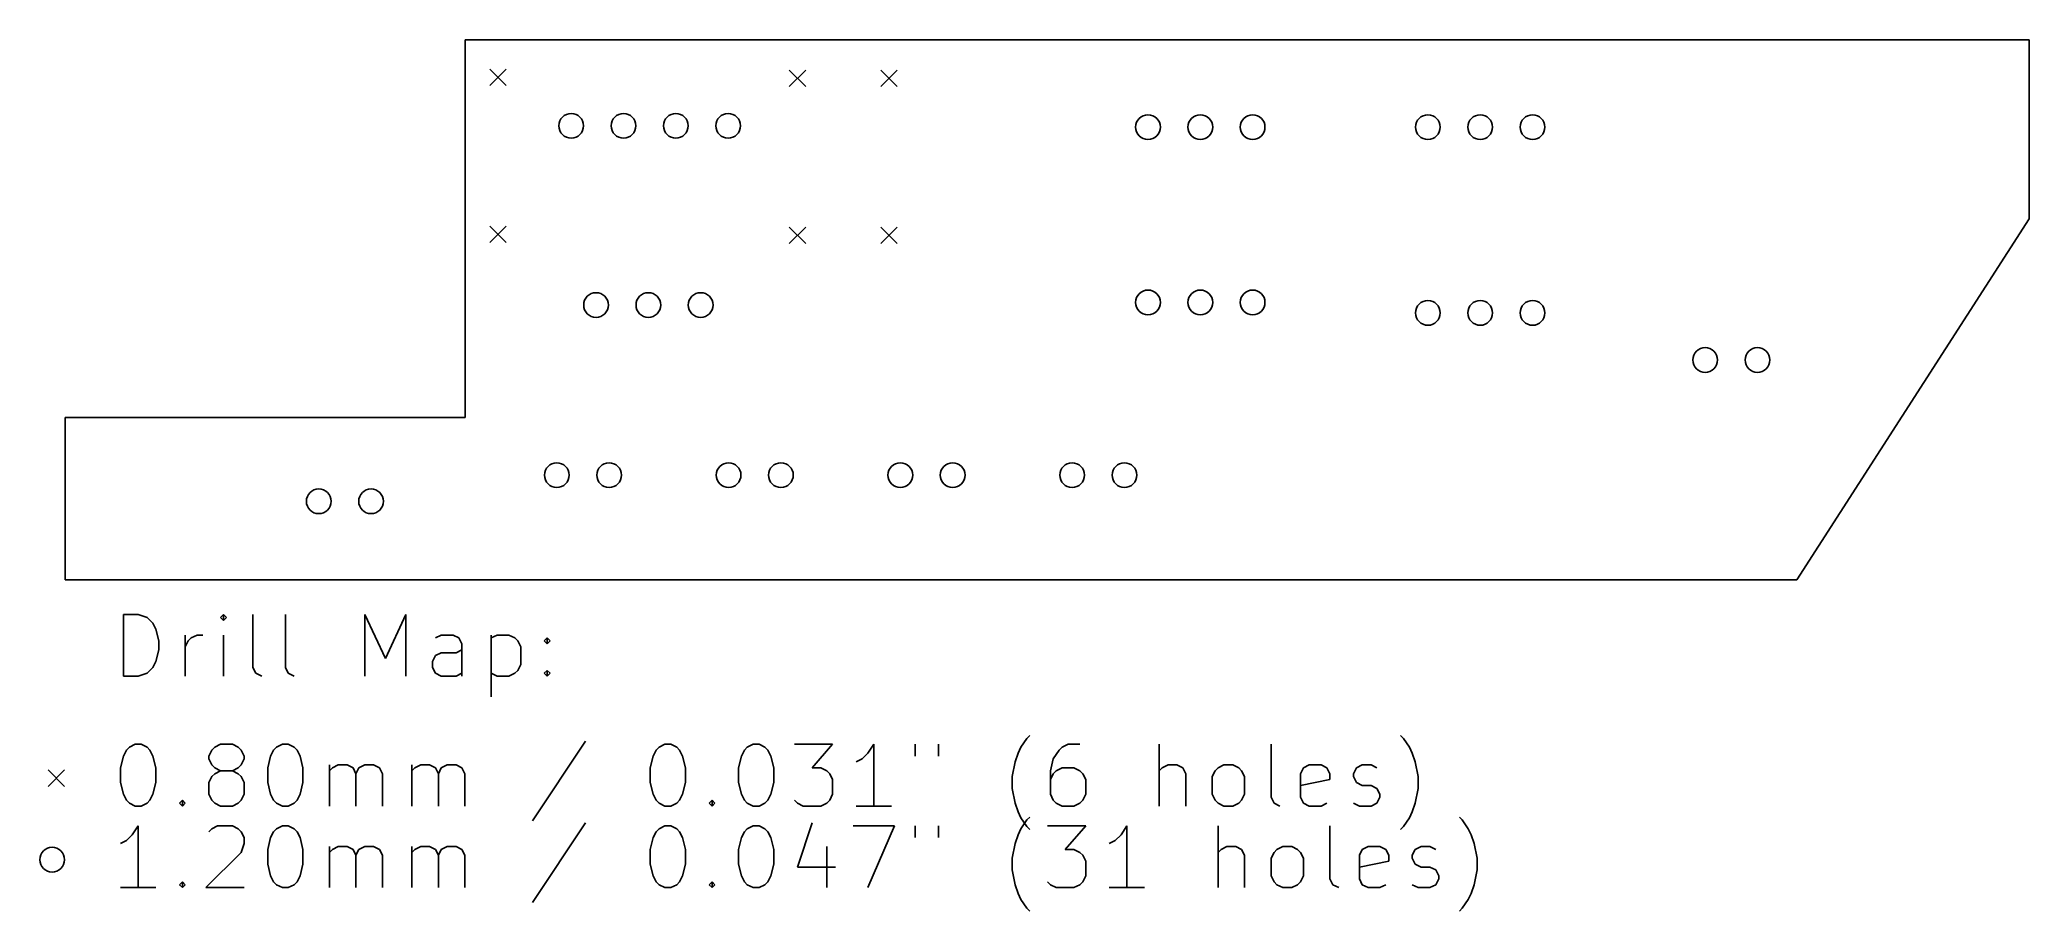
# Model space of a CAD drawing. Extents: x 79.4 to 176, y -120.1 to -77.8.
import ezdxf

# ---------------------------------------------------------------- set-up
doc = ezdxf.new("R2010")
doc.units = 0
doc.layers.add('BLACK', color=7, linetype='CONTINUOUS')

msp = doc.modelspace()

# ---------------------------------------------------------------- linework, layer by layer
at = {"layer": 'BLACK', "linetype": 'CONTINUOUS'}
for p, q in [((100.076, -77.804), (100.076, -96.139)), ((176.006, -77.804), (100.076, -77.804)), ((176.006, -77.804), (176.006, -86.487)), ((101.264, -79.229), (102.064, -80.029)), ((102.064, -79.229), (101.264, -80.029)), ((115.805, -79.272), (116.605, -80.072)), ((116.605, -79.272), (115.805, -80.072)), ((120.25, -79.272), (121.05, -80.072)), ((121.05, -79.272), (120.25, -80.072)), ((101.264, -86.849), (102.064, -87.649)), ((102.064, -86.849), (101.264, -87.649)), ((115.805, -86.892), (116.605, -87.692)), ((116.605, -86.892), (115.805, -87.692)), ((120.25, -86.892), (121.05, -87.692)), ((121.05, -86.892), (120.25, -87.692)), ((164.719, -104.013), (176.006, -86.487)), ((80.645, -96.139), (80.645, -104.013)), ((100.076, -96.139), (80.645, -96.139)), ((80.645, -104.013), (164.719, -104.013)), ((83.4843, -108.695), (83.4843, -105.695)), ((83.4843, -105.695), (84.1986, -105.695)), ((84.1986, -105.695), (84.6271, -105.838)), ((84.6271, -105.838), (84.9129, -106.124)), ((84.9129, -106.124), (85.0557, -106.409)), ((88.3414, -105.695), (88.1986, -105.838)), ((88.1986, -105.838), (88.3414, -105.981)), ((88.4843, -105.838), (88.3414, -105.695)), ((88.3414, -105.695), (88.3414, -105.981)), ((88.3414, -105.981), (88.4843, -105.838)), ((89.77, -108.267), (89.77, -105.695)), ((91.3414, -108.267), (91.3414, -105.695)), ((95.1986, -108.695), (95.1986, -105.695)), ((95.1986, -105.695), (96.1986, -107.838)), ((96.1986, -107.838), (97.1986, -105.695)), ((97.1986, -105.695), (97.1986, -108.695)), ((85.0557, -106.409), (85.1986, -106.981)), ((85.1986, -106.981), (85.1986, -107.409)), ((86.4843, -108.695), (86.4843, -106.695)), ((86.4843, -107.267), (86.6271, -106.981)), ((86.6271, -106.981), (86.77, -106.838)), ((86.77, -106.838), (87.0557, -106.695)), ((87.0557, -106.695), (87.3414, -106.695)), ((88.3414, -108.695), (88.3414, -106.695)), ((98.9129, -106.695), (98.6271, -106.838)), ((99.4843, -106.695), (98.9129, -106.695)), ((99.77, -106.838), (99.4843, -106.695)), ((99.9129, -107.124), (99.77, -106.838)), ((99.9129, -108.695), (99.9129, -107.124)), ((101.341, -106.695), (101.341, -109.695)), ((101.341, -106.838), (101.627, -106.695)), ((101.627, -106.695), (102.199, -106.695)), ((102.199, -106.695), (102.484, -106.838)), ((102.484, -106.838), (102.627, -106.981)), ((102.627, -106.981), (102.77, -107.267)), ((103.913, -106.981), (104.056, -106.838)), ((104.056, -107.124), (103.913, -106.981)), ((104.056, -106.838), (104.199, -106.981)), ((104.056, -106.838), (104.056, -107.124)), ((104.199, -106.981), (104.056, -107.124)), ((85.0557, -107.981), (84.9129, -108.267)), ((85.1986, -107.409), (85.0557, -107.981)), ((98.4843, -107.981), (98.6271, -107.695)), ((98.4843, -108.267), (98.4843, -107.981)), ((98.6271, -107.695), (98.9129, -107.552)), ((98.9129, -107.552), (99.6271, -107.552)), ((99.6271, -107.552), (99.9129, -107.409)), ((102.77, -108.124), (102.627, -108.409)), ((102.77, -107.267), (102.77, -108.124)), ((84.1986, -108.695), (83.4843, -108.695)), ((84.6271, -108.552), (84.1986, -108.695)), ((84.9129, -108.267), (84.6271, -108.552)), ((89.9129, -108.552), (89.77, -108.267)), ((90.1986, -108.695), (89.9129, -108.552)), ((91.4843, -108.552), (91.3414, -108.267)), ((91.77, -108.695), (91.4843, -108.552)), ((98.6271, -108.552), (98.4843, -108.267)), ((98.9129, -108.695), (98.6271, -108.552)), ((99.6271, -108.695), (98.9129, -108.695)), ((99.9129, -108.552), (99.6271, -108.695)), ((101.627, -108.695), (101.341, -108.552)), ((102.199, -108.695), (101.627, -108.695)), ((102.484, -108.552), (102.199, -108.695)), ((102.627, -108.409), (102.484, -108.552)), ((103.913, -108.552), (104.056, -108.409)), ((104.056, -108.695), (103.913, -108.552)), ((104.056, -108.409), (104.199, -108.552)), ((104.056, -108.409), (104.056, -108.695)), ((104.199, -108.552), (104.056, -108.695)), ((83.77, -112.138), (84.0557, -111.995)), ((84.0557, -111.995), (84.3414, -111.995)), ((84.3414, -111.995), (84.6271, -112.138)), ((87.9129, -112.138), (88.1986, -111.995)), ((88.1986, -111.995), (88.77, -111.995)), ((88.77, -111.995), (89.0557, -112.138)), ((90.9129, -112.138), (91.1986, -111.995)), ((91.1986, -111.995), (91.4843, -111.995)), ((91.4843, -111.995), (91.77, -112.138)), ((105.913, -111.852), (103.341, -115.709)), ((109.484, -112.138), (109.77, -111.995)), ((109.77, -111.995), (110.056, -111.995)), ((110.056, -111.995), (110.341, -112.138)), ((113.77, -112.138), (114.056, -111.995)), ((114.056, -111.995), (114.341, -111.995)), ((114.341, -111.995), (114.627, -112.138)), ((116.056, -111.995), (117.913, -111.995)), ((117.913, -111.995), (116.913, -113.138)), ((119.913, -111.995), (119.627, -112.424)), ((119.913, -114.995), (119.913, -111.995)), ((121.913, -111.995), (121.913, -112.567)), ((123.056, -111.995), (123.056, -112.567)), ((127.056, -112.138), (127.341, -111.709)), ((127.341, -111.709), (127.484, -111.567)), ((129.341, -111.995), (129.056, -112.138)), ((129.913, -111.995), (129.341, -111.995)), ((133.77, -114.995), (133.77, -111.995)), ((139.199, -114.567), (139.199, -111.995)), ((145.627, -111.709), (145.484, -111.567)), ((145.913, -112.138), (145.627, -111.709)), ((83.3414, -113.138), (83.4843, -112.567)), ((83.4843, -112.567), (83.6271, -112.281)), ((83.6271, -112.281), (83.77, -112.138)), ((84.6271, -112.138), (84.77, -112.281)), ((84.77, -112.281), (84.9129, -112.567)), ((84.9129, -112.567), (85.0557, -113.138)), ((87.6271, -112.567), (87.77, -112.281)), ((87.6271, -112.709), (87.6271, -112.567)), ((87.77, -112.995), (87.6271, -112.709)), ((87.77, -112.281), (87.9129, -112.138)), ((87.9129, -113.138), (87.77, -112.995)), ((89.0557, -112.138), (89.1986, -112.281)), ((89.1986, -112.995), (89.0557, -113.138)), ((89.1986, -112.281), (89.3414, -112.567)), ((89.3414, -112.709), (89.1986, -112.995)), ((89.3414, -112.567), (89.3414, -112.709)), ((90.4843, -113.138), (90.6271, -112.567)), ((90.6271, -112.567), (90.77, -112.281)), ((90.77, -112.281), (90.9129, -112.138)), ((91.77, -112.138), (91.9129, -112.281)), ((91.9129, -112.281), (92.0557, -112.567)), ((92.0557, -112.567), (92.1986, -113.138)), ((93.4843, -114.995), (93.4843, -112.995)), ((93.6271, -113.138), (93.9129, -112.995)), ((93.9129, -112.995), (94.3414, -112.995)), ((94.3414, -112.995), (94.6271, -113.138)), ((94.9129, -113.138), (95.1986, -112.995)), ((95.1986, -112.995), (95.6271, -112.995)), ((95.6271, -112.995), (95.9129, -113.138)), ((97.4843, -114.995), (97.4843, -112.995)), ((97.6271, -113.138), (97.9129, -112.995)), ((97.9129, -112.995), (98.3414, -112.995)), ((98.3414, -112.995), (98.6271, -113.138)), ((98.9129, -113.138), (99.1986, -112.995)), ((99.1986, -112.995), (99.6271, -112.995)), ((99.6271, -112.995), (99.9129, -113.138)), ((109.056, -113.138), (109.199, -112.567)), ((109.199, -112.567), (109.341, -112.281)), ((109.341, -112.281), (109.484, -112.138)), ((110.341, -112.138), (110.484, -112.281)), ((110.484, -112.281), (110.627, -112.567)), ((110.627, -112.567), (110.77, -113.138)), ((113.341, -113.138), (113.484, -112.567)), ((113.484, -112.567), (113.627, -112.281)), ((113.627, -112.281), (113.77, -112.138)), ((114.627, -112.138), (114.77, -112.281)), ((114.77, -112.281), (114.913, -112.567)), ((114.913, -112.567), (115.056, -113.138)), ((119.341, -112.709), (119.056, -112.852)), ((119.627, -112.424), (119.341, -112.709)), ((126.627, -113.567), (126.77, -112.852)), ((126.77, -112.852), (126.913, -112.424)), ((126.913, -112.424), (127.056, -112.138)), ((128.627, -112.709), (128.484, -113.281)), ((128.913, -112.281), (128.627, -112.709)), ((129.056, -112.138), (128.913, -112.281)), ((134.199, -112.995), (133.913, -113.138)), ((134.627, -112.995), (134.199, -112.995)), ((134.913, -113.138), (134.627, -112.995)), ((136.627, -113.138), (136.913, -112.995)), ((136.913, -112.995), (137.341, -112.995)), ((137.341, -112.995), (137.627, -113.138)), ((140.77, -113.138), (141.056, -112.995)), ((141.056, -112.995), (141.627, -112.995)), ((141.627, -112.995), (141.913, -113.138)), ((143.341, -113.138), (143.627, -112.995)), ((143.627, -112.995), (144.056, -112.995)), ((144.056, -112.995), (144.341, -113.138)), ((146.056, -112.424), (145.913, -112.138)), ((146.199, -112.852), (146.056, -112.424)), ((146.341, -113.567), (146.199, -112.852)), ((79.82, -113.238), (80.62, -114.038)), ((80.62, -113.238), (79.82, -114.038)), ((83.3414, -113.852), (83.3414, -113.138)), ((83.4843, -114.424), (83.3414, -113.852)), ((85.0557, -113.852), (84.9129, -114.424)), ((85.0557, -113.138), (85.0557, -113.852)), ((87.77, -113.567), (87.6271, -113.852)), ((87.6271, -113.852), (87.6271, -114.424)), ((87.9129, -113.424), (87.77, -113.567)), ((88.1986, -113.281), (87.9129, -113.138)), ((88.1986, -113.281), (87.9129, -113.424)), ((88.77, -113.281), (88.1986, -113.281)), ((89.0557, -113.138), (88.77, -113.281)), ((89.0557, -113.424), (88.77, -113.281)), ((89.1986, -113.567), (89.0557, -113.424)), ((89.3414, -113.852), (89.1986, -113.567)), ((89.3414, -114.424), (89.3414, -113.852)), ((90.4843, -113.852), (90.4843, -113.138)), ((90.6271, -114.424), (90.4843, -113.852)), ((92.1986, -113.852), (92.0557, -114.424)), ((92.1986, -113.138), (92.1986, -113.852)), ((93.4843, -113.281), (93.6271, -113.138)), ((94.6271, -113.138), (94.77, -113.424)), ((94.77, -113.424), (94.9129, -113.138)), ((94.77, -113.424), (94.77, -114.995)), ((95.9129, -113.138), (96.0557, -113.424)), ((96.0557, -113.424), (96.0557, -114.995)), ((97.4843, -113.281), (97.6271, -113.138)), ((98.6271, -113.138), (98.77, -113.424)), ((98.77, -113.424), (98.9129, -113.138)), ((98.77, -113.424), (98.77, -114.995)), ((99.9129, -113.138), (100.056, -113.424)), ((100.056, -113.424), (100.056, -114.995)), ((109.056, -113.852), (109.056, -113.138)), ((109.199, -114.424), (109.056, -113.852)), ((110.77, -113.852), (110.627, -114.424)), ((110.77, -113.138), (110.77, -113.852)), ((113.341, -113.852), (113.341, -113.138)), ((113.484, -114.424), (113.341, -113.852)), ((115.056, -113.852), (114.913, -114.424)), ((115.056, -113.138), (115.056, -113.852)), ((116.913, -113.138), (117.341, -113.138)), ((117.341, -113.138), (117.627, -113.281)), ((117.627, -113.281), (117.77, -113.424)), ((117.77, -113.424), (117.913, -113.709)), ((117.913, -113.709), (117.913, -114.424)), ((126.627, -114.138), (126.627, -113.567)), ((128.484, -113.281), (128.484, -114.424)), ((128.627, -113.424), (128.484, -113.709)), ((128.77, -113.281), (128.627, -113.424)), ((129.056, -113.138), (128.77, -113.281)), ((129.627, -113.138), (129.056, -113.138)), ((129.913, -113.281), (129.627, -113.138)), ((130.056, -113.424), (129.913, -113.281)), ((130.199, -113.709), (130.056, -113.424)), ((130.199, -114.424), (130.199, -113.709)), ((133.913, -113.138), (133.77, -113.281)), ((135.056, -113.424), (134.913, -113.138)), ((135.056, -114.995), (135.056, -113.424)), ((136.341, -113.567), (136.484, -113.281)), ((136.341, -114.424), (136.341, -113.567)), ((136.484, -113.281), (136.627, -113.138)), ((137.627, -113.138), (137.77, -113.281)), ((137.77, -113.281), (137.913, -113.567)), ((137.913, -113.567), (137.913, -114.424)), ((140.627, -113.424), (140.77, -113.138)), ((140.627, -114.567), (140.627, -113.424)), ((142.056, -113.709), (140.627, -113.995)), ((141.913, -113.138), (142.056, -113.424)), ((142.056, -113.424), (142.056, -113.709)), ((143.199, -113.424), (143.341, -113.138)), ((143.199, -113.567), (143.199, -113.424)), ((143.341, -113.852), (143.199, -113.567)), ((143.627, -113.995), (143.341, -113.852)), ((146.341, -114.138), (146.341, -113.567)), ((83.6271, -114.709), (83.4843, -114.424)), ((83.77, -114.852), (83.6271, -114.709)), ((84.0557, -114.995), (83.77, -114.852)), ((84.6271, -114.852), (84.3414, -114.995)), ((84.77, -114.709), (84.6271, -114.852)), ((84.9129, -114.424), (84.77, -114.709)), ((86.1986, -114.852), (86.3414, -114.709)), ((86.3414, -114.995), (86.1986, -114.852)), ((86.3414, -114.709), (86.4843, -114.852)), ((86.3414, -114.709), (86.3414, -114.995)), ((86.4843, -114.852), (86.3414, -114.995)), ((87.6271, -114.424), (87.77, -114.709)), ((87.77, -114.709), (87.9129, -114.852)), ((87.9129, -114.852), (88.1986, -114.995)), ((88.77, -114.995), (89.0557, -114.852)), ((89.0557, -114.852), (89.1986, -114.709)), ((89.1986, -114.709), (89.3414, -114.424)), ((90.77, -114.709), (90.6271, -114.424)), ((90.9129, -114.852), (90.77, -114.709)), ((91.1986, -114.995), (90.9129, -114.852)), ((91.77, -114.852), (91.4843, -114.995)), ((91.9129, -114.709), (91.77, -114.852)), ((92.0557, -114.424), (91.9129, -114.709)), ((109.341, -114.709), (109.199, -114.424)), ((109.484, -114.852), (109.341, -114.709)), ((109.77, -114.995), (109.484, -114.852)), ((110.341, -114.852), (110.056, -114.995)), ((110.484, -114.709), (110.341, -114.852)), ((110.627, -114.424), (110.484, -114.709)), ((111.913, -114.852), (112.056, -114.709)), ((112.056, -114.995), (111.913, -114.852)), ((112.056, -114.709), (112.199, -114.852)), ((112.056, -114.709), (112.056, -114.995)), ((112.199, -114.852), (112.056, -114.995)), ((113.627, -114.709), (113.484, -114.424)), ((113.77, -114.852), (113.627, -114.709)), ((114.056, -114.995), (113.77, -114.852)), ((114.627, -114.852), (114.341, -114.995)), ((114.77, -114.709), (114.627, -114.852)), ((114.913, -114.424), (114.77, -114.709)), ((116.199, -114.852), (116.056, -114.709)), ((116.484, -114.995), (116.199, -114.852)), ((117.627, -114.852), (117.341, -114.995)), ((117.77, -114.709), (117.627, -114.852)), ((117.913, -114.424), (117.77, -114.709)), ((126.77, -114.852), (126.627, -114.138)), ((126.913, -115.281), (126.77, -114.852)), ((128.484, -114.424), (128.627, -114.709)), ((128.627, -114.709), (128.77, -114.852)), ((128.77, -114.852), (129.056, -114.995)), ((129.627, -114.995), (129.913, -114.852)), ((129.913, -114.852), (130.056, -114.709)), ((130.056, -114.709), (130.199, -114.424)), ((136.484, -114.709), (136.341, -114.424)), ((136.627, -114.852), (136.484, -114.709)), ((136.913, -114.995), (136.627, -114.852)), ((137.627, -114.852), (137.341, -114.995)), ((137.77, -114.709), (137.627, -114.852)), ((137.913, -114.424), (137.77, -114.709)), ((139.341, -114.852), (139.199, -114.567)), ((139.627, -114.995), (139.341, -114.852)), ((140.77, -114.852), (140.627, -114.567)), ((141.056, -114.995), (140.77, -114.852)), ((141.913, -114.852), (141.627, -114.995)), ((143.199, -114.852), (143.484, -114.995)), ((144.056, -113.995), (143.627, -113.995)), ((144.341, -114.138), (144.056, -113.995)), ((144.056, -114.995), (144.341, -114.852)), ((144.484, -114.424), (144.341, -114.138)), ((144.341, -114.852), (144.484, -114.567)), ((144.484, -114.567), (144.484, -114.424)), ((146.056, -115.281), (146.199, -114.852)), ((146.199, -114.852), (146.341, -114.138)), ((84.3414, -114.995), (84.0557, -114.995)), ((88.1986, -114.995), (88.77, -114.995)), ((91.4843, -114.995), (91.1986, -114.995)), ((105.913, -115.812), (103.341, -119.669)), ((110.056, -114.995), (109.77, -114.995)), ((114.341, -114.995), (114.056, -114.995)), ((116.913, -115.812), (116.199, -117.955)), ((117.341, -114.995), (116.484, -114.995)), ((120.77, -114.995), (119.056, -114.995)), ((127.056, -115.567), (126.913, -115.281)), ((127.341, -115.995), (127.056, -115.567)), ((127.056, -116.098), (127.341, -115.669)), ((127.341, -115.669), (127.484, -115.527)), ((129.056, -114.995), (129.627, -114.995)), ((137.341, -114.995), (136.913, -114.995)), ((141.627, -114.995), (141.056, -114.995)), ((143.484, -114.995), (144.056, -114.995)), ((145.627, -115.995), (145.913, -115.567)), ((145.913, -115.567), (146.056, -115.281)), ((148.484, -115.669), (148.341, -115.527)), ((148.77, -116.098), (148.484, -115.669)), ((83.6271, -116.669), (83.3414, -116.812)), ((83.9129, -116.384), (83.6271, -116.669)), ((84.1986, -115.955), (83.9129, -116.384)), ((84.1986, -118.955), (84.1986, -115.955)), ((87.6271, -116.241), (87.77, -116.098)), ((87.77, -116.098), (88.0557, -115.955)), ((88.0557, -115.955), (88.77, -115.955)), ((88.77, -115.955), (89.0557, -116.098)), ((89.0557, -116.098), (89.1986, -116.241)), ((89.1986, -116.241), (89.3414, -116.527)), ((89.3414, -116.812), (89.1986, -117.241)), ((89.3414, -116.527), (89.3414, -116.812)), ((90.4843, -117.098), (90.6271, -116.527)), ((90.6271, -116.527), (90.77, -116.241)), ((90.77, -116.241), (90.9129, -116.098)), ((90.9129, -116.098), (91.1986, -115.955)), ((91.1986, -115.955), (91.4843, -115.955)), ((91.4843, -115.955), (91.77, -116.098)), ((91.77, -116.098), (91.9129, -116.241)), ((91.9129, -116.241), (92.0557, -116.527)), ((92.0557, -116.527), (92.1986, -117.098)), ((109.056, -117.098), (109.199, -116.527)), ((109.199, -116.527), (109.341, -116.241)), ((109.341, -116.241), (109.484, -116.098)), ((109.484, -116.098), (109.77, -115.955)), ((109.77, -115.955), (110.056, -115.955)), ((110.056, -115.955), (110.341, -116.098)), ((110.341, -116.098), (110.484, -116.241)), ((110.484, -116.241), (110.627, -116.527)), ((110.627, -116.527), (110.77, -117.098)), ((113.341, -117.098), (113.484, -116.527)), ((113.484, -116.527), (113.627, -116.241)), ((113.627, -116.241), (113.77, -116.098)), ((113.77, -116.098), (114.056, -115.955)), ((114.056, -115.955), (114.341, -115.955)), ((114.341, -115.955), (114.627, -116.098)), ((114.627, -116.098), (114.77, -116.241)), ((114.77, -116.241), (114.913, -116.527)), ((114.913, -116.527), (115.056, -117.098)), ((118.913, -115.955), (120.913, -115.955)), ((120.913, -115.955), (119.627, -118.955)), ((121.913, -115.955), (121.913, -116.527)), ((123.056, -115.955), (123.056, -116.527)), ((126.627, -117.527), (126.77, -116.812)), ((126.77, -116.812), (126.913, -116.384)), ((126.913, -116.384), (127.056, -116.098)), ((127.484, -116.138), (127.341, -115.995)), ((128.341, -115.955), (130.199, -115.955)), ((130.199, -115.955), (129.199, -117.098)), ((131.627, -116.669), (131.341, -116.812)), ((131.913, -116.384), (131.627, -116.669)), ((132.199, -115.955), (131.913, -116.384)), ((132.199, -118.955), (132.199, -115.955)), ((136.627, -118.955), (136.627, -115.955)), ((142.056, -118.527), (142.056, -115.955)), ((145.484, -116.138), (145.627, -115.995)), ((148.913, -116.384), (148.77, -116.098)), ((149.056, -116.812), (148.913, -116.384)), ((149.199, -117.527), (149.056, -116.812)), ((89.1986, -117.241), (87.4843, -118.955)), ((90.4843, -117.812), (90.4843, -117.098)), ((90.6271, -118.384), (90.4843, -117.812)), ((92.1986, -117.812), (92.0557, -118.384)), ((92.1986, -117.098), (92.1986, -117.812)), ((93.4843, -118.955), (93.4843, -116.955)), ((93.4843, -117.241), (93.6271, -117.098)), ((93.6271, -117.098), (93.9129, -116.955)), ((93.9129, -116.955), (94.3414, -116.955)), ((94.3414, -116.955), (94.6271, -117.098)), ((94.6271, -117.098), (94.77, -117.384)), ((94.77, -117.384), (94.9129, -117.098)), ((94.77, -117.384), (94.77, -118.955)), ((94.9129, -117.098), (95.1986, -116.955)), ((95.1986, -116.955), (95.6271, -116.955)), ((95.6271, -116.955), (95.9129, -117.098)), ((95.9129, -117.098), (96.0557, -117.384)), ((96.0557, -117.384), (96.0557, -118.955)), ((97.4843, -118.955), (97.4843, -116.955)), ((97.4843, -117.241), (97.6271, -117.098)), ((97.6271, -117.098), (97.9129, -116.955)), ((97.9129, -116.955), (98.3414, -116.955)), ((98.3414, -116.955), (98.6271, -117.098)), ((98.6271, -117.098), (98.77, -117.384)), ((98.77, -117.384), (98.9129, -117.098)), ((98.77, -117.384), (98.77, -118.955)), ((98.9129, -117.098), (99.1986, -116.955)), ((99.1986, -116.955), (99.6271, -116.955)), ((99.6271, -116.955), (99.9129, -117.098)), ((99.9129, -117.098), (100.056, -117.384)), ((100.056, -117.384), (100.056, -118.955)), ((109.056, -117.812), (109.056, -117.098)), ((109.199, -118.384), (109.056, -117.812)), ((110.77, -117.812), (110.627, -118.384)), ((110.77, -117.098), (110.77, -117.812)), ((113.341, -117.812), (113.341, -117.098)), ((113.484, -118.384), (113.341, -117.812)), ((115.056, -117.812), (114.913, -118.384)), ((115.056, -117.098), (115.056, -117.812)), ((117.627, -116.955), (117.627, -118.955)), ((126.627, -118.098), (126.627, -117.527)), ((129.199, -117.098), (129.627, -117.098)), ((129.627, -117.098), (129.913, -117.241)), ((129.913, -117.241), (130.056, -117.384)), ((130.056, -117.384), (130.199, -117.669)), ((130.199, -117.669), (130.199, -118.384)), ((136.77, -117.098), (136.627, -117.241)), ((137.056, -116.955), (136.77, -117.098)), ((137.484, -116.955), (137.056, -116.955)), ((137.77, -117.098), (137.484, -116.955)), ((137.913, -117.384), (137.77, -117.098)), ((137.913, -118.955), (137.913, -117.384)), ((139.199, -117.527), (139.341, -117.241)), ((139.199, -118.384), (139.199, -117.527)), ((139.341, -117.241), (139.484, -117.098)), ((139.484, -117.098), (139.77, -116.955)), ((139.77, -116.955), (140.199, -116.955)), ((140.199, -116.955), (140.484, -117.098)), ((140.484, -117.098), (140.627, -117.241)), ((140.627, -117.241), (140.77, -117.527)), ((140.77, -117.527), (140.77, -118.384)), ((143.484, -117.384), (143.627, -117.098)), ((143.484, -118.527), (143.484, -117.384)), ((144.913, -117.669), (143.484, -117.955)), ((143.627, -117.098), (143.913, -116.955)), ((143.913, -116.955), (144.484, -116.955)), ((144.484, -116.955), (144.77, -117.098)), ((144.77, -117.098), (144.913, -117.384)), ((144.913, -117.384), (144.913, -117.669)), ((146.056, -117.384), (146.199, -117.098)), ((146.056, -117.527), (146.056, -117.384)), ((146.199, -117.812), (146.056, -117.527)), ((146.199, -117.098), (146.484, -116.955)), ((146.484, -117.955), (146.199, -117.812)), ((146.484, -116.955), (146.913, -116.955)), ((146.913, -116.955), (147.199, -117.098)), ((149.199, -118.098), (149.199, -117.527)), ((86.1986, -118.812), (86.3414, -118.669)), ((86.3414, -118.669), (86.4843, -118.812)), ((86.3414, -118.669), (86.3414, -118.955)), ((90.77, -118.669), (90.6271, -118.384)), ((90.9129, -118.812), (90.77, -118.669)), ((91.9129, -118.669), (91.77, -118.812)), ((92.0557, -118.384), (91.9129, -118.669)), ((109.341, -118.669), (109.199, -118.384)), ((109.484, -118.812), (109.341, -118.669)), ((110.484, -118.669), (110.341, -118.812)), ((110.627, -118.384), (110.484, -118.669)), ((111.913, -118.812), (112.056, -118.669)), ((112.056, -118.669), (112.199, -118.812)), ((112.056, -118.669), (112.056, -118.955)), ((113.627, -118.669), (113.484, -118.384)), ((113.77, -118.812), (113.627, -118.669)), ((114.77, -118.669), (114.627, -118.812)), ((114.913, -118.384), (114.77, -118.669)), ((116.199, -117.955), (118.056, -117.955)), ((126.77, -118.812), (126.627, -118.098)), ((128.484, -118.812), (128.341, -118.669)), ((130.056, -118.669), (129.913, -118.812)), ((130.199, -118.384), (130.056, -118.669)), ((139.341, -118.669), (139.199, -118.384)), ((139.484, -118.812), (139.341, -118.669)), ((140.627, -118.669), (140.484, -118.812)), ((140.77, -118.384), (140.627, -118.669)), ((142.199, -118.812), (142.056, -118.527)), ((143.627, -118.812), (143.484, -118.527)), ((146.913, -117.955), (146.484, -117.955)), ((147.199, -118.098), (146.913, -117.955)), ((147.341, -118.384), (147.199, -118.098)), ((147.199, -118.812), (147.341, -118.527)), ((147.341, -118.527), (147.341, -118.384)), ((149.056, -118.812), (149.199, -118.098)), ((85.0557, -118.955), (83.3414, -118.955)), ((86.3414, -118.955), (86.1986, -118.812)), ((86.4843, -118.812), (86.3414, -118.955)), ((87.4843, -118.955), (89.3414, -118.955)), ((91.1986, -118.955), (90.9129, -118.812)), ((91.4843, -118.955), (91.1986, -118.955)), ((91.77, -118.812), (91.4843, -118.955)), ((109.77, -118.955), (109.484, -118.812)), ((110.056, -118.955), (109.77, -118.955)), ((110.341, -118.812), (110.056, -118.955)), ((112.056, -118.955), (111.913, -118.812)), ((112.199, -118.812), (112.056, -118.955)), ((114.056, -118.955), (113.77, -118.812)), ((114.341, -118.955), (114.056, -118.955)), ((114.627, -118.812), (114.341, -118.955)), ((126.913, -119.241), (126.77, -118.812)), ((127.056, -119.527), (126.913, -119.241)), ((127.341, -119.955), (127.056, -119.527)), ((128.77, -118.955), (128.484, -118.812)), ((129.627, -118.955), (128.77, -118.955)), ((129.913, -118.812), (129.627, -118.955)), ((133.056, -118.955), (131.341, -118.955)), ((139.77, -118.955), (139.484, -118.812)), ((140.199, -118.955), (139.77, -118.955)), ((140.484, -118.812), (140.199, -118.955)), ((142.484, -118.955), (142.199, -118.812)), ((143.913, -118.955), (143.627, -118.812)), ((144.484, -118.955), (143.913, -118.955)), ((144.77, -118.812), (144.484, -118.955)), ((146.056, -118.812), (146.341, -118.955)), ((146.341, -118.955), (146.913, -118.955)), ((146.913, -118.955), (147.199, -118.812)), ((148.484, -119.955), (148.77, -119.527)), ((148.77, -119.527), (148.913, -119.241)), ((148.913, -119.241), (149.056, -118.812)), ((127.484, -120.098), (127.341, -119.955)), ((148.341, -120.098), (148.484, -119.955))]:
    msp.add_line(p, q, dxfattribs=at)
at = {"layer": 'BLACK'}
for centre in [(105.22, -81.9785), (107.76, -81.9785), (110.3, -81.9785), (112.84, -81.9785), (133.223, -82.042), (135.763, -82.042), (138.303, -82.042), (146.812, -82.042), (149.352, -82.042), (151.892, -82.042), (106.426, -90.678), (108.966, -90.678), (111.506, -90.678), (133.223, -90.551), (135.763, -90.551), (138.303, -90.551), (146.812, -91.059), (149.352, -91.059), (151.892, -91.059), (160.274, -93.345), (162.814, -93.345), (104.521, -98.933), (107.061, -98.933), (112.861, -98.933), (115.401, -98.933), (121.2, -98.933), (123.74, -98.933), (129.54, -98.933), (132.08, -98.933), (92.964, -100.203), (95.504, -100.203), (80.02, -117.598)]:
    msp.add_circle(centre, 0.6, dxfattribs=at)

doc.saveas('drawing.dxf')
